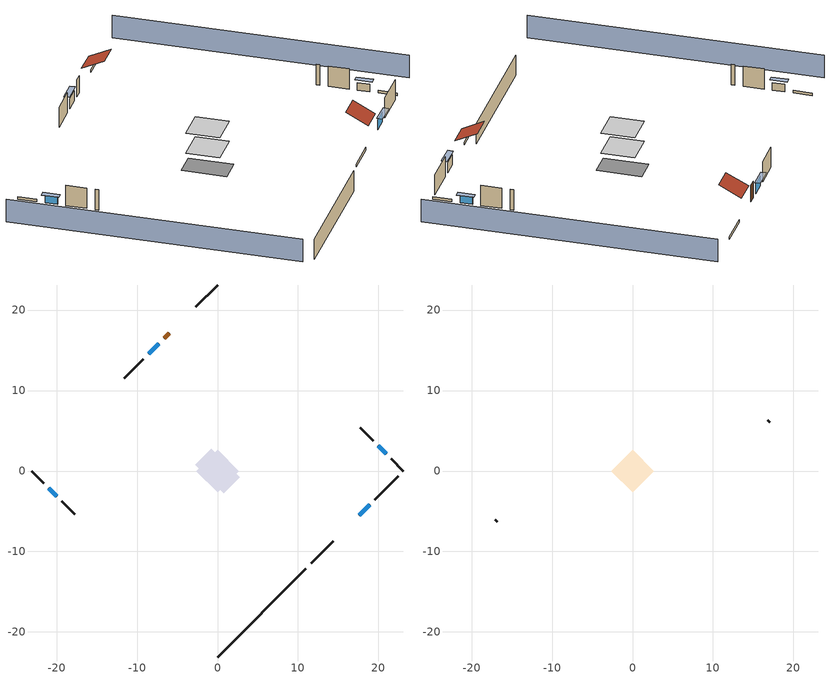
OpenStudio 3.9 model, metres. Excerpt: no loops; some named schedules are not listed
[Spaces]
conditioned space 1
 floor foundation (Slab1 construction): -2.75,0.79 -0.79,2.75 2.75,-0.79 0.79,-2.75 z-2.13
 floor adiabatic (AdiabaticFloorConstruction): -2.63,0 0,2.63 2.63,0 0,-2.63 z0.3
 wall outside (Wall1 construction): 19.56,-3.55 22.46,-0.66 z0.3:2.74
 wall outside (Wall2 construction): -19.35,-3.76 -17.74,-5.37 z0.3:2.74
 wall outside (Wall3 construction): -9.23,13.89 -11.58,11.53 z0.3:2.74
 wall outside (Wall4 construction): 19.35,3.76 17.74,5.37 z0.3:2.74
 wall outside (RimJoist1 construction): 11.64,-11.48 14.35,-8.76 z0.3:0.61
 wall outside (RimJoist2 construction): -23.11,0 -21.6,-1.51 z0.3:0.61
 wall outside (RimJoist3 construction): 0,23.11 -2.72,20.4 z0.3:0.61
 wall outside (RimJoist4 construction): 23.11,0 21.6,1.51 z0.3:0.61
 wall outside (AdiabaticWallConstruction): 17.63,-5.48 18.91,-4.21 / -7.3,15.81 -8.57,14.54 z0.3:1.52; -20.95,-2.16 -20.01,-3.11 / 20.95,2.16 20.01,3.11 z0.3:1.22
 wall outside (AdiabaticWallConstruction 1): -6,17.12 -6.64,16.47 z0.3:2.34
 wall foundation (FoundationWall1 construction): 0,-23.11 10.98,-12.13 z-2.13:0.3
 window (WindowConstruction): 17.63,-5.48 18.91,-4.21 z0.3:1.52
 window (WindowConstruction 1): -20.95,-2.17 -20.01,-3.11 z0.3:1.22
 window (WindowConstruction 2): -7.3,15.81 -8.57,14.54 z0.3:1.52
 window (WindowConstruction 3): 20.95,2.17 20.01,3.11 z0.3:1.22
 door (Door): -6,17.12 -6.64,16.47 z0.3:2.34
 ceiling adiabatic (AdiabaticFloorConstruction): 0,-2.63 2.63,0 0,2.63 -2.63,0 z0.3
attic - vented 1
 floor to conditioned space 1 (Floor1 construction Reversed): -2.63,0 0,2.63 2.63,0 0,-2.63 z2.74
 wall outside (Wall5 construction): -17.08,-6.03 -16.81,-6.31 z0.3:2.74
 wall outside (Wall6 construction): 17.08,6.03 16.81,6.31 z0.3:2.74
 roof outside (Roof1 construction): 16.98,-6.14,2.74 15.22,-4.38,3.99 13.25,-6.34,3.99 15.01,-8.1,2.74
 roof outside (Roof2 construction): -5.34,17.77,2.74 -3.58,16.01,3.99 -1.61,17.98,3.99 -3.37,19.74,2.74
shading: 26.35,3.23 3.23,26.35 / -26.35,-3.23 -3.23,-26.35 z0:2.74; 19.12,-3.99 17.42,-5.69 17.85,-6.13 19.55,-4.42 z1.83; -19.79,-3.32 -21.16,-1.95 -21.59,-2.38 -20.22,-3.75 z1.52; -8.79,14.33 -7.08,16.03 -7.52,16.46 -9.22,14.76 z1.83; 19.79,3.32 21.16,1.95 21.59,2.38 20.22,3.75 z1.52
[Site]
Portland Intl Arpt_OR: Latitude {deg}=45.59; Longitude {deg}=-122.6; Time Zone {hr}=-8; Elevation {m}=33; Terrain=Suburbs; Keep Site Location Information=Yes
[Site:GroundTemperature:Shallow]
10.2558, 8.96328, 8.85977, 9.47314, 11.9355, 14.3863, 16.5111, 17.8571, 17.9714, 16.8767, 14.8061, 12.4304
[Site:WaterMainsTemperature]
Calculation Method=Schedule; Temperature Schedule=mains temperature schedule
[Building]
Building 1
[Material] Roughness=Rough
Name | Thickness {m} | Conductivity {W/m-K} | Density {kg/m3} | Specific Heat {J/kg-K} | Thermal Absorptance | Solar Absorptance | Visible Absorptance
slate or tile shingles | 0.01905 | 0.840978 | 1899.972 | 799.717 | 0.9 | 0.75 | 0.75
roof rigid ins | 0.00329814 | 0.029427 | 32.04 | 1214.23 | 0.9 | 0.7 | 0.7
osb sheathing 0.5 in. | 0.0127 | 0.115458 | 512.64 | 1214.23 | 0.9 | 0.6 | 0.6
wood siding | 0.0254 | 0.102417 | 544.68 | 1172.36 | 0.9 | 0.85 | 0.85
osb sheathing 0.5 in. 1 | 0.0127 | 0.115458 | 512.64 | 1214.23 | 0.9 | 0.7 | 0.7
wall stud and cavity | 0.1397 | 0.550994 | 139.0536 | 1170.24 | 0.9 | 0.7 | 0.7
gypsum board | 0.0127 | 0.160291 | 801 | 837.4 | 0.9 | 0.6 | 0.6
wall stud and cavity 1 | 0.1397 | 0.727959 | 139.0536 | 1170.24 | 0.9 | 0.6 | 0.6
rim joist stud and cavity | 0.0508 | 0.178688 | 50.32683 | 1063.81 | 0.9 | 0.6 | 0.6
ceiling loosefill ins | 0.254 | 0.0480833 | 16.02 | 1046.75 | 0.9 | 0.7 | 0.7
ceiling stud and cavity | 0.1397 | 0.104117 | 65.682 | 1177.47 | 0.9 | 0.7 | 0.7
concrete 8.0 in. | 0.2032 | 1.803125 | 2242.8 | 837.4 | 0.9 | 0.7 | 0.7
gypsum board 1 | 0.0127 | 0.160291 | 801 | 837.4 | 0.9 | 0.7 | 0.7
concrete 4.0 in. | 0.1016 | 1.803125 | 2242.8 | 837.4 | 0.9 | 0.7 | 0.7
floor covering | 0.0127 | 0.0450781 | 54.468 | 1339.84 | 0.9 | 0.9 | 0.9
wood siding 1; wood siding 2 | 0.0254 | 0.102417 | 544.68 | 1172.36
wall rigid ins; floor rigid ins | 0.512978 | 0.029427 | 32.04 | 1214.23 | 0.9 | 0.7 | 0.7
wall stud and cavity 2 | 0.0889 | 0.380278 | 52.3479 | 1209.89 | 0.9 | 0.7 | 0.7
door material | 0.04445 | 0.0612267 | 512.64 | 1214.23 | 0.9 | 0.7 | 0.7
floor stud and cavity | 0.1397 | 1.75129 | 37.0049 | 1207.88 | 0.9 | 0.7 | 0.7
osb sheathing 0.75 in. | 0.01905 | 0.115458 | 512.64 | 1214.23 | 0.9 | 0.7 | 0.7
floor covering 1 | 0.0127 | 0.0433444 | 54.468 | 1339.84 | 0.9 | 0.6 | 0.6
wall stud and cavity 3 | 0.0889 | 0.391764 | 83.0341 | 1211.67 | 0.9 | 0.7 | 0.7
furniture material conditioned space 1 | 0.1524 | 0.115458 | 640.8 | 1214.23 | 0.9 | 0.6 | 0.6
[Construction]
Roof1 construction; Roof2 construction: slate or tile shingles, roof rigid ins, osb sheathing 0.5 in.
Wall1 construction; Wall2 construction; Wall3 construction; Wall4 construction: wood siding, osb sheathing 0.5 in. 1, wall stud and cavity, gypsum board
Wall5 construction; Wall6 construction: wood siding, osb sheathing 0.5 in. 1, wall stud and cavity 1
RimJoist1 construction; RimJoist2 construction; RimJoist3 construction; RimJoist4 construction: wood siding, rim joist stud and cavity
Floor1 construction Reversed: gypsum board, ceiling stud and cavity, ceiling loosefill ins
FoundationWall1 construction: concrete 8.0 in., gypsum board 1
Slab1 construction: concrete 4.0 in., floor covering
WindowConstruction; WindowConstruction 1; WindowConstruction 2; WindowConstruction 3: WindowMaterial
AdiabaticWallConstruction: wood siding 1, wall rigid ins, wall stud and cavity 2, gypsum board
Door: door material
AdiabaticWallConstruction 1: wood siding 2, wall rigid ins, wall stud and cavity 2, gypsum board
AdiabaticFloorConstruction: floor stud and cavity, floor rigid ins, osb sheathing 0.75 in., floor covering 1
PartitionWallConstruction: gypsum board, wall stud and cavity 3, gypsum board
furniture construction conditioned space 1: furniture material conditioned space 1
[WindowMaterial:SimpleGlazingSystem]
WindowMaterial: U-Factor {W/m2-K}=2.15764; Solar Heat Gain Coefficient=0.44
[ThermalZone] Multiplier=1; Use Ideal Air Loads=No
Name | Volume {m3} | Thermostat
conditioned space | 67.5074 | conditioned space temperature setpoint
attic - vented | 3.83873
[Sizing:Zone]
attic - vented: Zone Cooling Design Supply Air Temperature Input Method=SupplyAirTemperature; Zone Cooling Design Supply Air Temperature {C}=14; Zone Cooling Design Supply Air Temperature Difference {deltaC}=11.11; Zone Heating Design Supply Air Temperature Input Method=SupplyAirTemperature; Zone Heating Design Supply Air Temperature {C}=40; Zone Heating Design Supply Air Temperature Difference {deltaC}=11.11; Zone Cooling Design Supply Air Humidity Ratio {kg-H2O/kg-air}=0.0085; Zone Heating Design Supply Air Humidity Ratio {kg-H2O/kg-air}=0.008; Cooling Design Air Flow Method=DesignDay; Heating Design Air Flow Method=DesignDay; Account for Dedicated Outdoor Air System=No; Dedicated Outdoor Air System Control Strategy=NeutralSupplyAir; Dedicated Outdoor Air Low Setpoint Temperature for Design {C}=autosize; Dedicated Outdoor Air High Setpoint Temperature for Design {C}=autosize; Zone Load Sizing Method=Sensible Load Only No Latent Load; Zone Latent Cooling Design Supply Air Humidity Ratio Input Method=HumidityRatioDifference; Zone Cooling Design Supply Air Humidity Ratio Difference {kgWater/kgDryAir}=0.005; Zone Latent Heating Design Supply Air Humidity Ratio Input Method=HumidityRatioDifference; Zone Humidification Design Supply Air Humidity Ratio Difference {kgWater/kgDryAir}=0.005; Sizing Option=Coincident
[Space]
Name | Thermal Zone | Volume {m3}
conditioned space 1 | conditioned space | 67.5074
attic - vented 1 | attic - vented | 3.83873
[ThermostatSetpoint:DualSetpoint]
conditioned space temperature setpoint: Heating Setpoint Temperature Schedule=heating setpoint; Cooling Setpoint Temperature Schedule=cooling setpoint; Temperature Difference Between Cutout And Setpoint {deltaC}=0
[Foundation:Kiva]
Foundation Kiva 1: Initial Indoor Air Temperature {C}=18.8889; Wall Height Above Grade {m}=0.3048; Wall Depth Below Slab {m}=0.2032
[Foundation:Kiva:Settings]
Soil Conductivity {W/m-K}=1.3848; Soil Density {kg/m3}=1842.3; Soil Specific Heat {J/kg-K}=418.7; Ground Solar Absorptivity=0.9; Ground Thermal Absorptivity=0.9; Ground Surface Roughness {m}=0.03; Far-Field Width {m}=40; Deep-Ground Boundary Condition=ZeroFlux; Deep-Ground Depth {m}=40; Minimum Cell Dimension {m}=0.2; Maximum Cell Growth Coefficient=3; Simulation Timestep=Timestep
[SurfaceProperty:ExposedFoundationPerimeter]
Slab1: Exposed Perimeter Calculation Method=TotalExposedPerimeter; Total Exposed Perimeter {m}=15.52956
[SurfaceProperty:IncidentSolarMultiplier] Incident Solar Multiplier=1; Incident Solar Multiplier Schedule=trans schedule winter=0.85 summer=0.7
Window1; Window2; Window3; Window4
[InternalMass:Definition] Design Level Calculation Method=SurfaceArea
Name | Construction | Surface Area {m2}
partition wall mass | PartitionWallConstruction | 27.68511
furniture mass conditioned space 1 | furniture construction conditioned space 1 | 11.06861
[InternalMass] Space or SpaceType=conditioned space 1; Multiplier=1
Name | Internal Mass Definition
partition wall mass | partition wall mass
furniture mass conditioned space 1 | furniture mass conditioned space 1
[EnergyManagementSystem:Sensor]
Name | Output Variable or Output Meter Index Key | Output Variable or Output Meter
water_heater_T_set | water heater setpoint | Schedule Value
out_pb_s |  | Site Outdoor Air Barometric Pressure
out_wt_s |  | Site Outdoor Air Humidity Ratio
site_vw_s |  | Site Wind Speed
cool_season | cooling season schedule | Schedule Value
natural_vent_s | natural vent schedule | Schedule Value
htg_sp_s | heating setpoint | Schedule Value
clg_sp_s | cooling setpoint | Schedule Value
mech_vent_range_fan_0_sch_s | mech vent range fan 0 schedule | Schedule Value
mech_vent_bath_fan_0_sch_s | mech vent bath fan 0 schedule | Schedule Value
clothes_dryer_exhaust_0_sch_s | clothes_dryer | Schedule Value
htg_load_cond |  | Heating:EnergyTransfer:Zone:CONDITIONED SPACE
clg_load_cond |  | Cooling:EnergyTransfer:Zone:CONDITIONED SPACE
s_conv | Floor1 | Surface Inside Face Convection Heat Gain Energy
s_ig | Floor1 | Surface Inside Face Internal Gains Radiation Heat Gain Energy
s_sol | Floor1 | Surface Inside Face Solar Radiation Heat Gain Energy
s_lgt | Floor1 | Surface Inside Face Lights Radiation Heat Gain Energy
s_surf | Floor1 | Surface Inside Face Net Surface Thermal Radiation Heat Gain Energy
s_conv_1 | FoundationWall1 | Surface Inside Face Convection Heat Gain Energy
s_ig_1 | FoundationWall1 | Surface Inside Face Internal Gains Radiation Heat Gain Energy
s_sol_1 | FoundationWall1 | Surface Inside Face Solar Radiation Heat Gain Energy
s_lgt_1 | FoundationWall1 | Surface Inside Face Lights Radiation Heat Gain Energy
s_surf_1 | FoundationWall1 | Surface Inside Face Net Surface Thermal Radiation Heat Gain Energy
s_conv_2 | inferred conditioned ceiling | Surface Inside Face Convection Heat Gain Energy
s_ig_2 | inferred conditioned ceiling | Surface Inside Face Internal Gains Radiation Heat Gain Energy
s_sol_2 | inferred conditioned ceiling | Surface Inside Face Solar Radiation Heat Gain Energy
s_lgt_2 | inferred conditioned ceiling | Surface Inside Face Lights Radiation Heat Gain Energy
s_surf_2 | inferred conditioned ceiling | Surface Inside Face Net Surface Thermal Radiation Heat Gain Energy
s_conv_3 | inferred conditioned floor | Surface Inside Face Convection Heat Gain Energy
s_ig_3 | inferred conditioned floor | Surface Inside Face Internal Gains Radiation Heat Gain Energy
s_sol_3 | inferred conditioned floor | Surface Inside Face Solar Radiation Heat Gain Energy
s_lgt_3 | inferred conditioned floor | Surface Inside Face Lights Radiation Heat Gain Energy
s_surf_3 | inferred conditioned floor | Surface Inside Face Net Surface Thermal Radiation Heat Gain Energy
s_conv_4 | RimJoist1 | Surface Inside Face Convection Heat Gain Energy
s_ig_4 | RimJoist1 | Surface Inside Face Internal Gains Radiation Heat Gain Energy
s_sol_4 | RimJoist1 | Surface Inside Face Solar Radiation Heat Gain Energy
s_lgt_4 | RimJoist1 | Surface Inside Face Lights Radiation Heat Gain Energy
s_surf_4 | RimJoist1 | Surface Inside Face Net Surface Thermal Radiation Heat Gain Energy
s_conv_5 | RimJoist2 | Surface Inside Face Convection Heat Gain Energy
s_ig_5 | RimJoist2 | Surface Inside Face Internal Gains Radiation Heat Gain Energy
s_sol_5 | RimJoist2 | Surface Inside Face Solar Radiation Heat Gain Energy
s_lgt_5 | RimJoist2 | Surface Inside Face Lights Radiation Heat Gain Energy
s_surf_5 | RimJoist2 | Surface Inside Face Net Surface Thermal Radiation Heat Gain Energy
s_conv_6 | RimJoist3 | Surface Inside Face Convection Heat Gain Energy
s_ig_6 | RimJoist3 | Surface Inside Face Internal Gains Radiation Heat Gain Energy
s_sol_6 | RimJoist3 | Surface Inside Face Solar Radiation Heat Gain Energy
s_lgt_6 | RimJoist3 | Surface Inside Face Lights Radiation Heat Gain Energy
s_surf_6 | RimJoist3 | Surface Inside Face Net Surface Thermal Radiation Heat Gain Energy
s_conv_7 | RimJoist4 | Surface Inside Face Convection Heat Gain Energy
s_ig_7 | RimJoist4 | Surface Inside Face Internal Gains Radiation Heat Gain Energy
s_sol_7 | RimJoist4 | Surface Inside Face Solar Radiation Heat Gain Energy
s_lgt_7 | RimJoist4 | Surface Inside Face Lights Radiation Heat Gain Energy
s_surf_7 | RimJoist4 | Surface Inside Face Net Surface Thermal Radiation Heat Gain Energy
s_conv_8 | Slab1 | Surface Inside Face Convection Heat Gain Energy
s_ig_8 | Slab1 | Surface Inside Face Internal Gains Radiation Heat Gain Energy
s_sol_8 | Slab1 | Surface Inside Face Solar Radiation Heat Gain Energy
s_lgt_8 | Slab1 | Surface Inside Face Lights Radiation Heat Gain Energy
s_surf_8 | Slab1 | Surface Inside Face Net Surface Thermal Radiation Heat Gain Energy
ss_sol | Door1 | Surface Inside Face Solar Radiation Heat Gain Energy
ss_lgt | Door1 | Surface Inside Face Lights Radiation Heat Gain Energy
ss_conv | Door1 | Surface Inside Face Convection Heat Gain Energy
ss_ig | Door1 | Surface Inside Face Internal Gains Radiation Heat Gain Energy
ss_surf | Door1 | Surface Inside Face Net Surface Thermal Radiation Heat Gain Energy
ss_conv_1 | Window1 | Surface Inside Face Convection Heat Gain Energy
ss_ig_1 | Window1 | Surface Inside Face Internal Gains Radiation Heat Gain Energy
ss_surf_1 | Window1 | Surface Inside Face Net Surface Thermal Radiation Heat Gain Energy
ss_trans_in | Window1 | Surface Window Transmitted Solar Radiation Rate
ss_back_out | Window1 | Surface Window Shortwave from Zone Back Out Window Heat Transfer Rate
ss_trans_out | Window1 | Surface Inside Face Initial Transmitted Diffuse Transmitted Out Window Solar Radiation Rate
ss_conv_2 | Window2 | Surface Inside Face Convection Heat Gain Energy
ss_ig_2 | Window2 | Surface Inside Face Internal Gains Radiation Heat Gain Energy
ss_surf_2 | Window2 | Surface Inside Face Net Surface Thermal Radiation Heat Gain Energy
ss_trans_in_1 | Window2 | Surface Window Transmitted Solar Radiation Rate
ss_back_out_1 | Window2 | Surface Window Shortwave from Zone Back Out Window Heat Transfer Rate
ss_trans_out_1 | Window2 | Surface Inside Face Initial Transmitted Diffuse Transmitted Out Window Solar Radiation Rate
ss_conv_3 | Window3 | Surface Inside Face Convection Heat Gain Energy
ss_ig_3 | Window3 | Surface Inside Face Internal Gains Radiation Heat Gain Energy
ss_surf_3 | Window3 | Surface Inside Face Net Surface Thermal Radiation Heat Gain Energy
ss_trans_in_2 | Window3 | Surface Window Transmitted Solar Radiation Rate
ss_back_out_2 | Window3 | Surface Window Shortwave from Zone Back Out Window Heat Transfer Rate
ss_trans_out_2 | Window3 | Surface Inside Face Initial Transmitted Diffuse Transmitted Out Window Solar Radiation Rate
ss_conv_4 | Window4 | Surface Inside Face Convection Heat Gain Energy
ss_ig_4 | Window4 | Surface Inside Face Internal Gains Radiation Heat Gain Energy
ss_surf_4 | Window4 | Surface Inside Face Net Surface Thermal Radiation Heat Gain Energy
ss_trans_in_3 | Window4 | Surface Window Transmitted Solar Radiation Rate
ss_back_out_3 | Window4 | Surface Window Shortwave from Zone Back Out Window Heat Transfer Rate
ss_trans_out_3 | Window4 | Surface Inside Face Initial Transmitted Diffuse Transmitted Out Window Solar Radiation Rate
s_conv_9 | Wall1 | Surface Inside Face Convection Heat Gain Energy
s_ig_9 | Wall1 | Surface Inside Face Internal Gains Radiation Heat Gain Energy
s_sol_9 | Wall1 | Surface Inside Face Solar Radiation Heat Gain Energy
s_lgt_9 | Wall1 | Surface Inside Face Lights Radiation Heat Gain Energy
s_surf_9 | Wall1 | Surface Inside Face Net Surface Thermal Radiation Heat Gain Energy
s_conv_10 | Wall2 | Surface Inside Face Convection Heat Gain Energy
s_ig_10 | Wall2 | Surface Inside Face Internal Gains Radiation Heat Gain Energy
s_sol_10 | Wall2 | Surface Inside Face Solar Radiation Heat Gain Energy
s_lgt_10 | Wall2 | Surface Inside Face Lights Radiation Heat Gain Energy
s_surf_10 | Wall2 | Surface Inside Face Net Surface Thermal Radiation Heat Gain Energy
s_conv_11 | Wall3 | Surface Inside Face Convection Heat Gain Energy
s_ig_11 | Wall3 | Surface Inside Face Internal Gains Radiation Heat Gain Energy
s_sol_11 | Wall3 | Surface Inside Face Solar Radiation Heat Gain Energy
s_lgt_11 | Wall3 | Surface Inside Face Lights Radiation Heat Gain Energy
s_surf_11 | Wall3 | Surface Inside Face Net Surface Thermal Radiation Heat Gain Energy
s_conv_12 | Wall4 | Surface Inside Face Convection Heat Gain Energy
s_ig_12 | Wall4 | Surface Inside Face Internal Gains Radiation Heat Gain Energy
s_sol_12 | Wall4 | Surface Inside Face Solar Radiation Heat Gain Energy
s_lgt_12 | Wall4 | Surface Inside Face Lights Radiation Heat Gain Energy
s_surf_12 | Wall4 | Surface Inside Face Net Surface Thermal Radiation Heat Gain Energy
im_conv | furniture mass conditioned space 1 | Surface Inside Face Convection Heat Gain Energy
im_ig | furniture mass conditioned space 1 | Surface Inside Face Internal Gains Radiation Heat Gain Energy
im_sol | furniture mass conditioned space 1 | Surface Inside Face Solar Radiation Heat Gain Energy
im_lgt | furniture mass conditioned space 1 | Surface Inside Face Lights Radiation Heat Gain Energy
im_surf | furniture mass conditioned space 1 | Surface Inside Face Net Surface Thermal Radiation Heat Gain Energy
im_conv_1 | partition wall mass | Surface Inside Face Convection Heat Gain Energy
im_ig_1 | partition wall mass | Surface Inside Face Internal Gains Radiation Heat Gain Energy
im_sol_1 | partition wall mass | Surface Inside Face Solar Radiation Heat Gain Energy
im_lgt_1 | partition wall mass | Surface Inside Face Lights Radiation Heat Gain Energy
im_surf_1 | partition wall mass | Surface Inside Face Net Surface Thermal Radiation Heat Gain Energy
airflow_gain | infil flow | Infiltration Sensible Heat Gain Energy
airflow_loss | infil flow | Infiltration Sensible Heat Loss Energy
airflow_gain_1 | natural vent flow | Infiltration Sensible Heat Gain Energy
airflow_loss_1 | natural vent flow | Infiltration Sensible Heat Loss Energy
airflow_gain_2 | whole house fan flow | Infiltration Sensible Heat Gain Energy
airflow_loss_2 | whole house fan flow | Infiltration Sensible Heat Loss Energy
mv_conv | mech vent bath fan 0 | Electric Equipment Convective Heating Energy
mv_rad | mech vent bath fan 0 | Electric Equipment Radiant Heating Energy
mv_conv_1 | mech vent house fan | Electric Equipment Convective Heating Energy
mv_rad_1 | mech vent house fan | Electric Equipment Radiant Heating Energy
mv_conv_2 | mech vent house fan cfis | Electric Equipment Convective Heating Energy
mv_rad_2 | mech vent house fan cfis | Electric Equipment Radiant Heating Energy
mv_conv_3 | mech vent range fan 0 | Electric Equipment Convective Heating Energy
mv_rad_3 | mech vent range fan 0 | Electric Equipment Radiant Heating Energy
mv_conv_4 | mech vent house fan latent load | Other Equipment Convective Heating Energy
mv_rad_4 | mech vent house fan latent load | Other Equipment Radiant Heating Energy
mv_conv_5 | mech vent house fan sensible load | Other Equipment Convective Heating Energy
mv_rad_5 | mech vent house fan sensible load | Other Equipment Radiant Heating Energy
ig_lgt_conv | interior lighting | Lights Convective Heating Energy
ig_lgt_rad | interior lighting | Lights Radiant Heating Energy
ig_lgt_vis | interior lighting | Lights Visible Radiation Heating Energy
ig_ee_conv | ceiling fan | Electric Equipment Convective Heating Energy
ig_ee_rad | ceiling fan | Electric Equipment Radiant Heating Energy
ig_ee_conv_1 | clothes dryer | Electric Equipment Convective Heating Energy
ig_ee_rad_1 | clothes dryer | Electric Equipment Radiant Heating Energy
ig_ee_conv_2 | clothes washer | Electric Equipment Convective Heating Energy
ig_ee_rad_2 | clothes washer | Electric Equipment Radiant Heating Energy
ig_ee_conv_3 | cooking range | Electric Equipment Convective Heating Energy
ig_ee_rad_3 | cooking range | Electric Equipment Radiant Heating Energy
ig_ee_conv_4 | dishwasher | Electric Equipment Convective Heating Energy
ig_ee_rad_4 | dishwasher | Electric Equipment Radiant Heating Energy
ig_ee_conv_5 | fridge | Electric Equipment Convective Heating Energy
[ElectricEquipment:Definition] Design Level Calculation Method=EquipmentLevel
Name | Design Level {W} | Fraction Latent | Fraction Radiant | Fraction Lost
ceiling fan | 17.6856 | 0 | 0.558 | 0
clothes washer | 547.006 | 0.03 | 0.162 | 0.7
clothes dryer | 5669.45 | 0.015 | 0.081 | 0.85
dishwasher | 603.466 | 0.3 | 0.18 | 0.4
fridge | 54.7945 | 0 | 0.6 | 0
cooking range | 2281.08 | 0.08 | 0.432 | 0.2
misc tv | 467.807 | 0 | 0.6 | 0
misc plug loads | 244.038 | 0.021 | 0.558 | 0.049
whole house fan; mech vent house fan | 0 | 0 | 0 | 1
mech vent house fan cfis | 0 | 0 | 0 | 0
mech vent range fan 0 | 30 | 0 | 0 | 1
mech vent bath fan 0 | 15 | 0 | 0 | 1
[ElectricEquipment] Space or SpaceType=conditioned space 1
Name | Electric Equipment Definition | Schedule
ceiling fan | ceiling fan | ceiling_fan
clothes washer | clothes washer | clothes_washer
clothes dryer | clothes dryer | clothes_dryer
dishwasher | dishwasher | dishwasher
fridge | fridge | fridge schedule
cooking range | cooking range | cooking_range
misc tv | misc tv | plug_loads_tv
misc plug loads | misc plug loads | plug_loads_other
whole house fan | whole house fan | Always On Discrete
mech vent house fan | mech vent house fan | mech vent house fan schedule
mech vent house fan cfis | mech vent house fan cfis | mech vent house fan cfis schedule
mech vent range fan 0 | mech vent range fan 0 | mech vent range fan 0 schedule
mech vent bath fan 0 | mech vent bath fan 0 | mech vent bath fan 0 schedule
[OtherEquipment:Definition] Design Level Calculation Method=EquipmentLevel
Name | Design Level {W} | Fraction Latent | Fraction Radiant | Fraction Lost
water heater sens; mech vent house fan sensible load | 0 | 0 | 0 | 0
water heater lat; mech vent house fan latent load | 0 | 1 | 0 | 0
water heater energy adjustment1 | 0.01 | 0 | 0 | 1
clothes dryer 2 | 0 | 0.015 | 0.081 | 0.85
cooking range 2 | 0 | 0.08 | 0.432 | 0.2
general water use sensible | -43.4886 | 0 | 0.6 | 0
general water use latent | 44.1266 | 1 | 0 | 0
[OtherEquipment] Space or SpaceType=conditioned space 1
Name | Other Equipment Definition | Schedule | Fuel Type
water heater sens | water heater sens | Always On Discrete
water heater lat | water heater lat | Always On Discrete
water heater energy adjustment1 | water heater energy adjustment1 | Always On Discrete | Electricity
clothes dryer 1 | clothes dryer 2 | clothes_dryer | Electricity
cooking range 1 | cooking range 2 | cooking_range | Electricity
general water use sensible | general water use sensible | general water use schedule
general water use latent | general water use latent | general water use schedule
mech vent house fan sensible load | mech vent house fan sensible load | Always On Discrete
mech vent house fan latent load | mech vent house fan latent load | Always On Discrete
[WaterUse:Equipment:Definition]
Name | Peak Flow Rate {m3/s}
clothes washer | 1.68924e-05
dishwasher | 7.56584e-06
[Lights:Definition]
interior lighting: Design Level Calculation Method=LightingLevel; Lighting Level {W}=109.742; Fraction Radiant=0.6; Fraction Visible=0.2; Return Air Fraction=0
[Lights]
interior lighting: Lights Definition=interior lighting; Space or SpaceType=conditioned space 1; Schedule=lighting_interior; Fraction Replaceable=1
[Exterior:Lights:Definition]
exterior lighting: Design Level {W}=4.40712
[Exterior:Lights]
exterior lighting: Exterior Lights Definition=exterior lighting; Schedule=exterior lighting schedule
[People:Definition]
occupants: Number of People Calculation Method=People; Number of People {people}=2; Fraction Radiant=0.314171; Sensible Heat Fraction=0.56303; Carbon Dioxide Generation Rate {m3/s-W}=0; Enable ASHRAE 55 Comfort Warnings=No; Mean Radiant Temperature Calculation Type=EnclosureAveraged
[People]
occupants: People Definition=occupants; Space or SpaceType=conditioned space 1; Number of People Schedule=occupants; Activity Level Schedule=occupants activity schedule; Multiplier=1
[SpaceInfiltration:DesignFlowRate] Space or SpaceType=conditioned space 1; Schedule=Always On Discrete; Design Flow Rate Calculation Method=Flow/Space; Design Flow Rate {m3/s}=0
natural vent flow; whole house fan flow; infil flow
[ZoneMixing]
whole house fan mix: Zone or Space=attic - vented; Schedule=Always On Continuous; Design Flow Rate Calculation Method=Flow/Zone; Design Flow Rate {m3/s}=0; Source Zone or Space=conditioned space
[SpaceInfiltration:EffectiveLeakageArea]
infil attic - vented 1: Space or SpaceType=attic - vented 1; Schedule=Always On Discrete; Effective Air Leakage Area {cm2}=461.372; Stack Coefficient=5.78518e-05; Wind Coefficient=2.95921e-05
